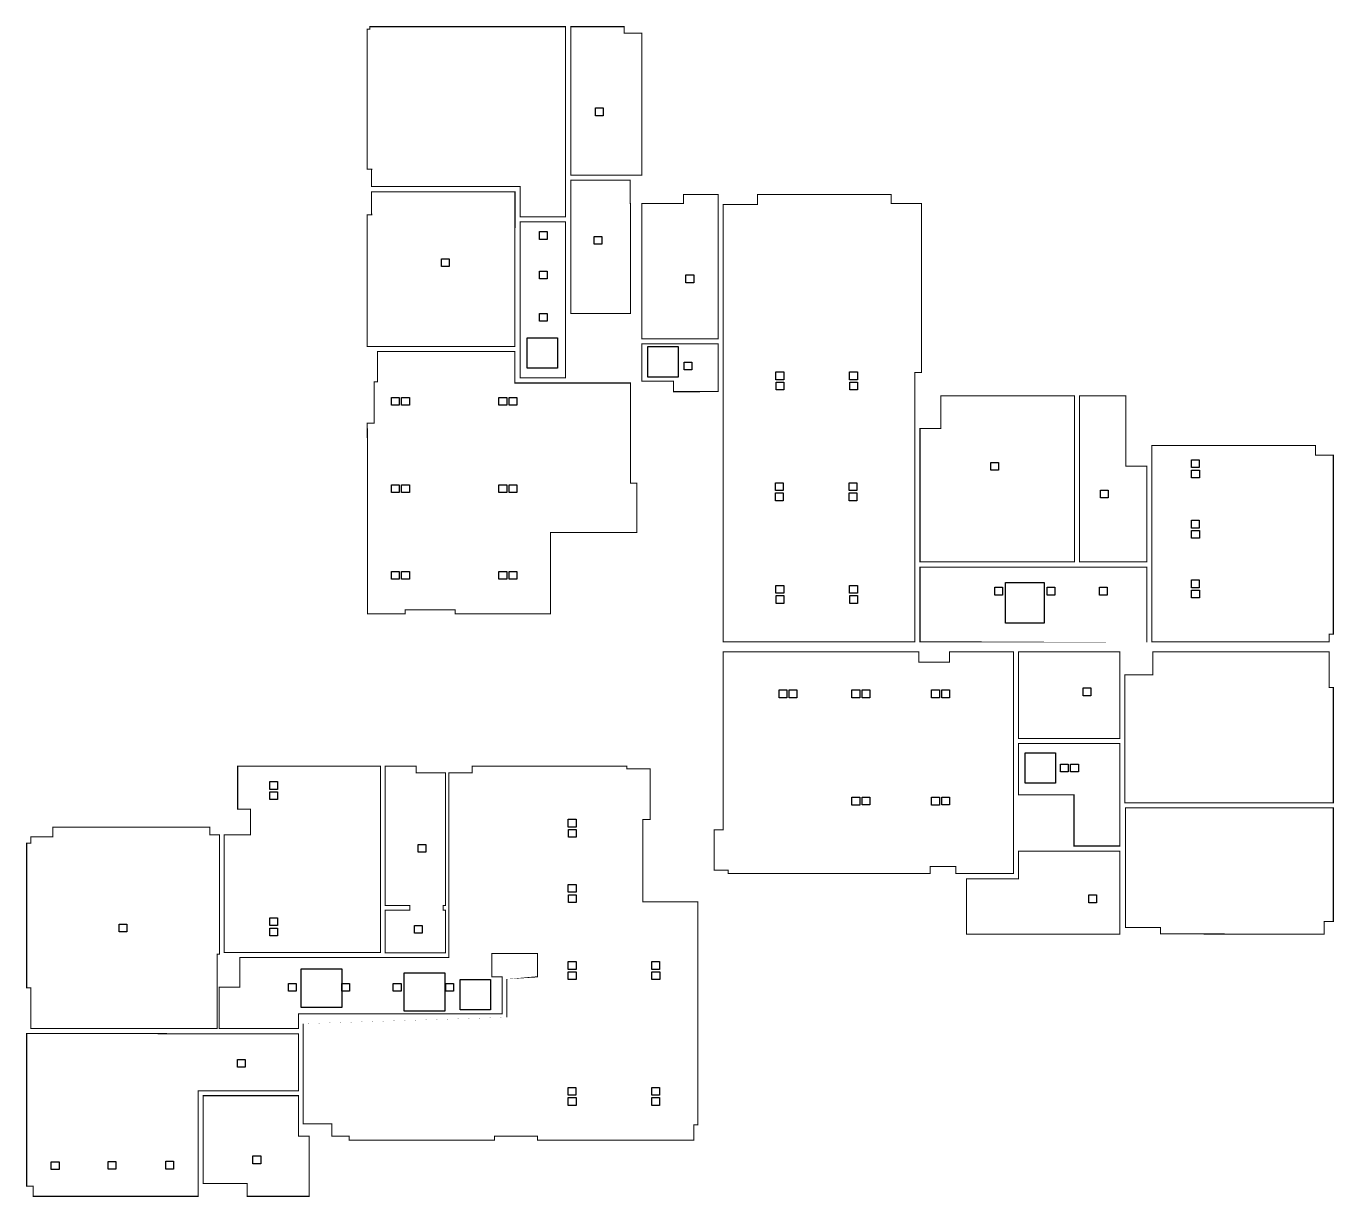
# Model space of a CAD drawing. Header units: metres. Extents: x 2858.4 to 2884.2, y 1451.8 to 1474.9.
import ezdxf

# ---------------------------------------------------------------- set-up
doc = ezdxf.new("R2010")
doc.units = ezdxf.units.M
doc.layers.add('AREE LEONARDO', color=6, linetype='Continuous')

msp = doc.modelspace()

# ---------------------------------------------------------------- linework, layer by layer
at = {"layer": 'AREE LEONARDO', "color": 5, "const_width": 0.02}
for points in [[(2865.206348799015, 1474.861461678794), (2869.056322540148, 1474.861459088886), (2869.056335699823, 1471.123404284643), (2868.161033346214, 1471.1234043013), (2868.161033355076, 1471.71475859344), (2865.23634974913, 1471.714675454719), (2865.242166203285, 1472.059163172009), (2865.153955411511, 1472.059163172009), (2865.156324256217, 1474.811461678748), (2865.206348799015, 1474.811461678748)], [(2869.156900006866, 1474.861458882413), (2870.206348668495, 1474.861461678793), (2870.206348668495, 1474.73146167875), (2870.556638557683, 1474.73141431606), (2870.556638557683, 1471.939136928529), (2869.156900006869, 1471.939132667381)], [(2869.156900006869, 1471.839132667383), (2870.326349571902, 1471.839132667383), (2870.326349571902, 1471.381822637459), (2870.335307326694, 1471.381822637459), (2870.334921248915, 1469.220689903919), (2869.157604835067, 1469.219933000026)], [(2865.23634974913, 1471.614695593749), (2868.061033351614, 1471.61475859344), (2868.060553044401, 1468.572189016821), (2865.155794637272, 1468.572434096577), (2865.154490680862, 1471.160648721218), (2865.242166203285, 1471.160675915928)], [(2871.376358119777, 1471.560511446754), (2872.056298790673, 1471.560530846802), (2872.05629805623, 1468.720510266839), (2870.55405010129, 1468.720510266839), (2870.55405010129, 1471.381822637459), (2871.376349558681, 1471.381822637459)], [(2872.156298165899, 1471.360762504906), (2872.828278597839, 1471.360843569541), (2872.828278670493, 1471.560613702677), (2875.456474051693, 1471.560730741652), (2875.456474051693, 1471.380619158839), (2876.056272758264, 1471.380619158839), (2876.056272758275, 1468.059950853951), (2875.926372557684, 1468.059950853951), (2875.926365393758, 1462.76381091972), (2872.156299256439, 1462.76381091972)], [(2870.55405010129, 1468.620510266839), (2870.556096081671, 1467.886727286446), (2871.178998844883, 1467.888464103555), (2871.181240265766, 1467.681625763975), (2872.055996873926, 1467.681940734603), (2872.05629805623, 1468.620510266839)], [(2868.059450411186, 1468.472272062198), (2865.357134256117, 1468.471917147301), (2865.357134256117, 1467.872641403428), (2865.292085918025, 1467.872641403428), (2865.292085918025, 1467.059950853949), (2865.156487990809, 1467.060540969513), (2865.162919137644, 1463.311471451883), (2865.903343738088, 1463.312741574859), (2865.903343738088, 1463.39200564889), (2866.88334512284, 1463.39200564889), (2866.88334512284, 1463.31380597518), (2868.756348799014, 1463.31380597518), (2868.756348799014, 1464.91351650338), (2870.456175932016, 1464.91351650338), (2870.456963833442, 1465.883094575322), (2870.33506916891, 1465.883193629728), (2870.335087739352, 1467.852234610413), (2868.059450411186, 1467.852234610413)], [(2876.436475269859, 1467.597069367002), (2879.064196511916, 1467.597063313006), (2879.064196511916, 1464.332160746512), (2876.026365393761, 1464.332160746512), (2876.026365393761, 1466.959950853951), (2876.436475269859, 1466.959950853951)], [(2880.076377313601, 1467.597063313006), (2879.164196511918, 1467.597063229455), (2879.164196850414, 1464.332160262084), (2880.486378569413, 1464.332160334658), (2880.486378569413, 1466.213835070488), (2880.076377313601, 1466.213835070488)], [(2880.586378569411, 1466.624038781776), (2883.806373447873, 1466.624041851513), (2883.806373447873, 1466.432002803389), (2884.155895090671, 1466.432002803389), (2884.155895090671, 1462.912002511968), (2884.076350967733, 1462.912002511968), (2884.076348415083, 1462.763748475546), (2880.586363618096, 1462.763810810357)], [(2876.026365393761, 1464.232160334657), (2880.486378569413, 1464.232160334657), (2880.486378569406, 1462.763810792931), (2876.026365393761, 1462.763810810351)], [(2877.864207288831, 1458.200828036663), (2877.864207288831, 1462.563810919719), (2876.606221643701, 1462.563810919719), (2876.606221643701, 1462.363513657938), (2876.006372557686, 1462.363513657938), (2876.006372557686, 1462.563810919719), (2872.156312912657, 1462.563810919719), (2872.156286206161, 1459.065087369527), (2871.975863733735, 1459.065087802079), (2871.975863912028, 1458.26889487149), (2872.256323145963, 1458.26889487149), (2872.256323760355, 1458.200828071664), (2876.226322255776, 1458.200828036661), (2876.226322255776, 1458.34040572598), (2876.733842139218, 1458.34040572598), (2876.733842139218, 1458.200828036663)], [(2879.956072694133, 1462.563810862603), (2877.964498630065, 1462.563810862603), (2877.964498630065, 1460.85818721228), (2879.956274949476, 1460.85818721228)], [(2884.076350967733, 1462.563687358534), (2884.076350967733, 1461.862002803493), (2884.155895090671, 1461.862002803493), (2884.155895090344, 1459.594736540845), (2880.055998134622, 1459.594736540847), (2880.05603168101, 1462.112447729303), (2880.606298015844, 1462.112447729303), (2880.606305786353, 1462.563747106052)], [(2877.964484103849, 1460.758187212279), (2879.956274949638, 1460.758187214728), (2879.955178706993, 1458.744785071529), (2879.055178706996, 1458.744785071529), (2879.055178706996, 1459.749674001425), (2877.964207288833, 1459.749674001425)], [(2870.716527615323, 1460.263517798618), (2870.260279102511, 1460.263517798618), (2870.260279102511, 1460.313876251055), (2867.219180610045, 1460.313876251055), (2867.219180610045, 1460.182005369523), (2866.757314798276, 1460.182005449875), (2866.757305777357, 1456.552110194043), (2862.651323145959, 1456.553491450781), (2862.651323145959, 1455.965078764302), (2862.24510036105, 1455.965078764302), (2862.245359374106, 1455.153149845649), (2863.801211970711, 1455.151914391854), (2863.801115505657, 1455.44219049887), (2867.806322255774, 1455.442189066904), (2867.806322255774, 1456.171980596291), (2867.606323145965, 1456.171980596291), (2867.606323145965, 1456.63198059629), (2868.506323145963, 1456.63198059629), (2868.506323145963, 1456.171980596291), (2867.900074836186, 1456.171980596289), (2867.900074836189, 1455.348435648452), (2863.894868086072, 1455.348437872792), (2863.894868086069, 1453.280984326424), (2864.457383568554, 1453.280984326424), (2864.457391138929, 1453.037405681554), (2864.80041916438, 1453.037405681554), (2864.80041916438, 1452.960953485605), (2867.656323145963, 1452.960953485605), (2867.656323145963, 1453.039421026251), (2868.506323145963, 1453.039421026251), (2868.506323145963, 1452.960953485605), (2871.576322255775, 1452.960953485605), (2871.576322255775, 1453.257397817857), (2871.656235243581, 1453.257397817857), (2871.656235446276, 1457.643479898147), (2870.576299779266, 1457.643479948054), (2870.576299779266, 1459.265089293555), (2870.716527548537, 1459.265089188928), (2870.716527548537, 1460.263517798618)], [(2865.415829935131, 1460.314057046606), (2862.606492049808, 1460.313872117191), (2862.606492049808, 1459.471980596291), (2862.856323145965, 1459.471980596291), (2862.856323145965, 1458.96198059629), (2862.340075726375, 1458.96198059629), (2862.340088312274, 1456.647243569099), (2865.416019454182, 1456.647402555322)], [(2866.693562419374, 1460.182005369523), (2866.119179225289, 1460.182005369523), (2866.119179225289, 1460.313091312504), (2865.509582515543, 1460.314056915147), (2865.509771950789, 1457.575713944469), (2865.99041806628, 1457.575713944469), (2865.990417689618, 1457.481961364058), (2865.509773400272, 1457.481962031054), (2865.509772174944, 1456.645866921794), (2866.693562419374, 1456.645866921794), (2866.693562419374, 1457.481958350778), (2866.64668575251, 1457.481958539109), (2866.646686128718, 1457.575711307853), (2866.693562419374, 1457.575710931193)], [(2884.155895090344, 1459.494736540844), (2884.155891133758, 1457.259930534374), (2883.976322255776, 1457.259930534374), (2883.975470660263, 1457.012085759908), (2880.756359879908, 1457.014620274264), (2880.756359879908, 1457.139950853903), (2880.06892886706, 1457.139950853903), (2880.068928867061, 1459.494736540846)], [(2862.056323145966, 1459.113880371821), (2858.972146635204, 1459.113880371826), (2858.972146635204, 1458.926375210085), (2858.536323145965, 1458.926375210085), (2858.536323145965, 1458.80198059629), (2858.456614530084, 1458.80198059629), (2858.45662455373, 1455.95198059629), (2858.536323145965, 1455.95198059629), (2858.536578353559, 1455.151980674532), (2862.201582159012, 1455.153149845649), (2862.201582159012, 1456.615078764304), (2862.246323145964, 1456.615078764304), (2862.246323145964, 1458.96198059629), (2862.056323145966, 1458.96198059629)], [(2876.941944085573, 1458.100828036662), (2876.941944085573, 1457.011465836937), (2879.955359879909, 1457.011465836937), (2879.955359879909, 1458.644785071529), (2877.964207288833, 1458.644785071529), (2877.964207288833, 1458.100828036662)], [(2858.456794390813, 1455.058193750425), (2858.456636115998, 1452.05198059629), (2858.586323145964, 1452.05198059629), (2858.586325895903, 1451.853458619004), (2861.831755595225, 1451.853515430623), (2861.831910572315, 1453.927631751203), (2863.800577586264, 1453.92754067902), (2863.800637627209, 1455.048424901843)], [(2861.925506300942, 1453.8337880813), (2863.801193876776, 1453.8337880813), (2863.801193876776, 1453.037405681554), (2864.012692111357, 1453.037405681554), (2864.010484748634, 1451.85349145078), (2862.791322255768, 1451.85349145078), (2862.791322255768, 1452.10349145074), (2861.925506300942, 1452.10349145074)]]:
    msp.add_lwpolyline(points, close=True, dxfattribs=at)
at = {"layer": 'AREE LEONARDO', "color": 2}
for points in [[(2869.644344709369, 1473.262951618506), (2869.797148007164, 1473.262951618506), (2869.797148007164, 1473.110148320711), (2869.644344709369, 1473.110148320711)], [(2868.5401778894, 1470.829054762293), (2868.692981187194, 1470.829054762293), (2868.692981187194, 1470.676251464498), (2868.5401778894, 1470.676251464498)], [(2869.614840531305, 1470.73441207313), (2869.7676438291, 1470.73441207313), (2869.7676438291, 1470.581608775336), (2869.614840531305, 1470.581608775336)], [(2866.613200866576, 1470.296417829066), (2866.76600416437, 1470.296417829066), (2866.76600416437, 1470.143614531271), (2866.613200866576, 1470.143614531271)], [(2868.5401778894, 1470.052007056667), (2868.692981187194, 1470.052007056667), (2868.692981187194, 1469.899203758872), (2868.5401778894, 1469.899203758872)], [(2871.422712263351, 1469.978302223977), (2871.575515561147, 1469.978302223977), (2871.575515561147, 1469.825498926182), (2871.422712263351, 1469.825498926182)], [(2868.540177889398, 1469.21869272202), (2868.692981187193, 1469.21869272202), (2868.692981187193, 1469.065889424225), (2868.540177889398, 1469.065889424225)], [(2871.386250768168, 1468.262015629613), (2871.539054065964, 1468.262015629613), (2871.539054065964, 1468.109212331818), (2871.386250768168, 1468.109212331818)], [(2873.194095157435, 1468.069010394815), (2873.346898455229, 1468.069010394815), (2873.346898455229, 1467.91620709702), (2873.194095157435, 1467.91620709702)], [(2874.642118988442, 1468.069010394815), (2874.794922286235, 1468.069010394815), (2874.794922286235, 1467.91620709702), (2874.642118988442, 1467.91620709702)], [(2873.195282053077, 1467.869013916648), (2873.348085350873, 1467.869013916648), (2873.348085350873, 1467.716210618853), (2873.195282053077, 1467.716210618853)], [(2874.643305884082, 1467.869013916649), (2874.796109181877, 1467.869013916649), (2874.796109181877, 1467.716210618855), (2874.643305884082, 1467.716210618855)], [(2865.630321229819, 1467.56845890805), (2865.783124527614, 1467.56845890805), (2865.783124527614, 1467.415655610255), (2865.630321229819, 1467.415655610255)], [(2865.830317707985, 1467.569645803693), (2865.98312100578, 1467.569645803693), (2865.98312100578, 1467.416842505898), (2865.830317707985, 1467.416842505898)], [(2867.746247502288, 1467.56845890805), (2867.899050800083, 1467.56845890805), (2867.899050800083, 1467.415655610255), (2867.746247502288, 1467.415655610255)], [(2867.946243980454, 1467.569645803693), (2868.099047278249, 1467.569645803693), (2868.099047278249, 1467.416842505898), (2867.946243980454, 1467.416842505898)], [(2877.419661924088, 1466.287063127041), (2877.572465221883, 1466.287063127041), (2877.572465221883, 1466.134259829246), (2877.419661924088, 1466.134259829246)], [(2881.366365964407, 1466.340124028417), (2881.519169262201, 1466.340124028417), (2881.519169262201, 1466.187320730622), (2881.366365964407, 1466.187320730622)], [(2881.367552860049, 1466.14012755025), (2881.520356157844, 1466.14012755025), (2881.520356157844, 1465.987324252455), (2881.367552860049, 1465.987324252455)], [(2865.630321229819, 1465.849887060913), (2865.783124527614, 1465.849887060913), (2865.783124527614, 1465.697083763118), (2865.630321229819, 1465.697083763118)], [(2865.830317707985, 1465.851073956556), (2865.98312100578, 1465.851073956556), (2865.98312100578, 1465.698270658761), (2865.830317707985, 1465.698270658761)], [(2867.746247502286, 1465.849887060913), (2867.899050800081, 1465.849887060913), (2867.899050800081, 1465.697083763118), (2867.746247502286, 1465.697083763118)], [(2867.946243980454, 1465.851073956556), (2868.099047278249, 1465.851073956556), (2868.099047278249, 1465.698270658761), (2867.946243980454, 1465.698270658761)], [(2873.184177788874, 1465.889565507053), (2873.336981086669, 1465.889565507053), (2873.336981086669, 1465.736762209258), (2873.184177788874, 1465.736762209258)], [(2874.632201619881, 1465.889565507054), (2874.785004917676, 1465.889565507054), (2874.785004917676, 1465.736762209259), (2874.632201619881, 1465.736762209259)], [(2879.577460938357, 1465.746322910627), (2879.730264236152, 1465.746322910627), (2879.730264236152, 1465.593519612832), (2879.577460938357, 1465.593519612832)], [(2873.185364684517, 1465.689569028887), (2873.338167982312, 1465.689569028887), (2873.338167982312, 1465.536765731092), (2873.185364684517, 1465.536765731092)], [(2874.633388515524, 1465.689569028886), (2874.786191813319, 1465.689569028886), (2874.786191813319, 1465.536765731091), (2874.633388515524, 1465.536765731091)], [(2881.366365964407, 1465.151483769725), (2881.519169262201, 1465.151483769725), (2881.519169262201, 1464.99868047193), (2881.366365964407, 1464.99868047193)], [(2881.367552860049, 1464.951487291561), (2881.520356157844, 1464.951487291561), (2881.520356157844, 1464.798683993766), (2881.367552860049, 1464.798683993766)], [(2865.630321229819, 1464.14490320322), (2865.783124527614, 1464.14490320322), (2865.783124527614, 1463.992099905425), (2865.630321229819, 1463.992099905425)], [(2865.830317707985, 1464.146090098862), (2865.98312100578, 1464.146090098862), (2865.98312100578, 1463.993286801067), (2865.830317707985, 1463.993286801067)], [(2867.746247502288, 1464.14490320322), (2867.899050800083, 1464.14490320322), (2867.899050800083, 1463.992099905425), (2867.746247502288, 1463.992099905425)], [(2867.946243980454, 1464.146090098862), (2868.099047278249, 1464.146090098862), (2868.099047278249, 1463.993286801067), (2867.946243980454, 1463.993286801067)], [(2881.366365964407, 1463.977110899948), (2881.519169262201, 1463.977110899948), (2881.519169262201, 1463.824307602154), (2881.366365964407, 1463.824307602154)], [(2873.194095157435, 1463.870877527901), (2873.346898455229, 1463.870877527901), (2873.346898455229, 1463.718074230106), (2873.194095157435, 1463.718074230106)], [(2874.642118988442, 1463.870877527903), (2874.794922286235, 1463.870877527903), (2874.794922286235, 1463.718074230108), (2874.642118988442, 1463.718074230108)], [(2877.496006574382, 1463.833751632337), (2877.648809872177, 1463.833751632337), (2877.648809872177, 1463.680948334542), (2877.496006574382, 1463.680948334542)], [(2878.527006396343, 1463.833751632337), (2878.679809694137, 1463.833751632337), (2878.679809694137, 1463.680948334542), (2878.527006396343, 1463.680948334542)], [(2879.558006218305, 1463.833751632337), (2879.710809516101, 1463.833751632337), (2879.710809516101, 1463.680948334542), (2879.558006218305, 1463.680948334542)], [(2881.367552860049, 1463.777114421784), (2881.520356157844, 1463.777114421784), (2881.520356157844, 1463.624311123989), (2881.367552860049, 1463.624311123989)], [(2873.195282053077, 1463.670881049737), (2873.348085350873, 1463.670881049737), (2873.348085350873, 1463.518077751942), (2873.195282053077, 1463.518077751942)], [(2874.643305884084, 1463.670881049735), (2874.796109181878, 1463.670881049735), (2874.796109181878, 1463.51807775194), (2874.643305884084, 1463.51807775194)], [(2873.254115694057, 1461.813653526446), (2873.406918991852, 1461.813653526446), (2873.406918991852, 1461.660850228651), (2873.254115694057, 1461.660850228651)], [(2873.454112172223, 1461.814840422088), (2873.606915470018, 1461.814840422088), (2873.606915470018, 1461.662037124293), (2873.454112172223, 1461.662037124293)], [(2874.688869086851, 1461.813653526446), (2874.841672384646, 1461.813653526446), (2874.841672384646, 1461.660850228651), (2874.688869086851, 1461.660850228651)], [(2874.888865565017, 1461.814840422088), (2875.041668862812, 1461.814840422088), (2875.041668862812, 1461.662037124293), (2874.888865565017, 1461.662037124293)], [(2876.254909630138, 1461.813653526446), (2876.407712927932, 1461.813653526446), (2876.407712927932, 1461.660850228651), (2876.254909630138, 1461.660850228651)], [(2876.454906108304, 1461.814840422088), (2876.607709406099, 1461.814840422088), (2876.607709406099, 1461.662037124293), (2876.454906108304, 1461.662037124293)], [(2879.234619812449, 1461.852808061688), (2879.387423110243, 1461.852808061688), (2879.387423110243, 1461.700004763893), (2879.234619812449, 1461.700004763893)], [(2878.788790285355, 1460.353315242395), (2878.94159358315, 1460.353315242395), (2878.94159358315, 1460.2005119446), (2878.788790285355, 1460.2005119446)], [(2878.988786763521, 1460.354502138038), (2879.141590061316, 1460.354502138038), (2879.141590061316, 1460.201698840243), (2878.988786763521, 1460.201698840243)], [(2863.238371638157, 1460.011703026913), (2863.391174935951, 1460.011703026913), (2863.391174935951, 1459.858899729118), (2863.238371638157, 1459.858899729118)], [(2863.2395585338, 1459.811706548748), (2863.392361831595, 1459.811706548748), (2863.392361831595, 1459.658903250953), (2863.2395585338, 1459.658903250953)], [(2874.688869086851, 1459.703068183753), (2874.841672384646, 1459.703068183753), (2874.841672384646, 1459.550264885958), (2874.688869086851, 1459.550264885958)], [(2874.888865565017, 1459.704255079396), (2875.041668862812, 1459.704255079396), (2875.041668862812, 1459.551451781601), (2874.888865565017, 1459.551451781601)], [(2876.254909630136, 1459.703068183753), (2876.40771292793, 1459.703068183753), (2876.40771292793, 1459.550264885958), (2876.254909630136, 1459.550264885958)], [(2876.454906108304, 1459.704255079396), (2876.607709406099, 1459.704255079396), (2876.607709406099, 1459.551451781601), (2876.454906108304, 1459.551451781601)], [(2869.109939659625, 1459.270402381937), (2869.262742957419, 1459.270402381937), (2869.262742957419, 1459.117599084142), (2869.109939659625, 1459.117599084142)], [(2869.111126555266, 1459.070405903769), (2869.26392985306, 1459.070405903769), (2869.26392985306, 1458.917602605975), (2869.111126555266, 1458.917602605975)], [(2866.156667415597, 1458.775437269826), (2866.309470713392, 1458.775437269826), (2866.309470713392, 1458.622633972031), (2866.156667415597, 1458.622633972031)], [(2869.109939659625, 1457.986460906341), (2869.262742957419, 1457.986460906341), (2869.262742957419, 1457.833657608546), (2869.109939659625, 1457.833657608546)], [(2869.111126555266, 1457.786464428176), (2869.263929853061, 1457.786464428176), (2869.263929853061, 1457.633661130381), (2869.111126555266, 1457.633661130381)], [(2879.344390815552, 1457.782217004822), (2879.497194113346, 1457.782217004822), (2879.497194113346, 1457.629413707027), (2879.344390815552, 1457.629413707027)], [(2863.238371638157, 1457.331348581257), (2863.391174935951, 1457.331348581257), (2863.391174935951, 1457.178545283462), (2863.238371638157, 1457.178545283462)], [(2860.275157119492, 1457.209332132954), (2860.427960417286, 1457.209332132954), (2860.427960417286, 1457.056528835159), (2860.275157119492, 1457.056528835159)], [(2863.2395585338, 1457.13135210309), (2863.392361831595, 1457.13135210309), (2863.392361831595, 1456.978548805295), (2863.2395585338, 1456.978548805295)], [(2866.082456033202, 1457.182554325076), (2866.235259330997, 1457.182554325076), (2866.235259330997, 1457.029751027281), (2866.082456033202, 1457.029751027281)], [(2869.108752763981, 1456.471211939927), (2869.261556061776, 1456.471211939927), (2869.261556061776, 1456.318408642132), (2869.108752763981, 1456.318408642132)], [(2869.109939659625, 1456.27121546176), (2869.262742957419, 1456.27121546176), (2869.262742957419, 1456.118412163965), (2869.109939659625, 1456.118412163965)], [(2870.752525987706, 1456.471211939927), (2870.905329285501, 1456.471211939927), (2870.905329285501, 1456.318408642132), (2870.752525987706, 1456.318408642132)], [(2870.753712883348, 1456.271215461758), (2870.906516181143, 1456.271215461758), (2870.906516181143, 1456.118412163964), (2870.753712883348, 1456.118412163964)], [(2863.605921319026, 1456.041480413198), (2863.75872461682, 1456.041480413198), (2863.75872461682, 1455.888677115403), (2863.605921319026, 1455.888677115403)], [(2864.655972204662, 1456.041480413198), (2864.808775502457, 1456.041480413198), (2864.808775502457, 1455.888677115403), (2864.655972204662, 1455.888677115403)], [(2865.667920962949, 1456.0414804132), (2865.820724260744, 1456.0414804132), (2865.820724260744, 1455.888677115405), (2865.667920962949, 1455.888677115405)], [(2866.698920784913, 1456.041480413198), (2866.851724082708, 1456.041480413198), (2866.851724082708, 1455.888677115403), (2866.698920784913, 1455.888677115403)], [(2862.60031882527, 1454.547349062544), (2862.753122123065, 1454.547349062544), (2862.753122123065, 1454.394545764749), (2862.60031882527, 1454.394545764749)], [(2869.107565868338, 1453.996156809821), (2869.260369166133, 1453.996156809821), (2869.260369166133, 1453.843353512026), (2869.107565868338, 1453.843353512026)], [(2870.751339092063, 1453.996156809821), (2870.904142389858, 1453.996156809821), (2870.904142389858, 1453.843353512026), (2870.751339092063, 1453.843353512026)], [(2869.108752763981, 1453.796160331654), (2869.261556061776, 1453.796160331654), (2869.261556061776, 1453.64335703386), (2869.108752763981, 1453.64335703386)], [(2870.752525987706, 1453.796160331656), (2870.905329285501, 1453.796160331656), (2870.905329285501, 1453.643357033861), (2870.752525987706, 1453.643357033861)], [(2862.906664851778, 1452.647723127377), (2863.059468149574, 1452.647723127377), (2863.059468149574, 1452.494919829582), (2862.906664851778, 1452.494919829582)], [(2858.940125835264, 1452.535338406933), (2859.092929133061, 1452.535338406933), (2859.092929133061, 1452.382535109138), (2858.940125835264, 1452.382535109138)], [(2860.059094335322, 1452.539291276591), (2860.211897633118, 1452.539291276591), (2860.211897633118, 1452.386487978796), (2860.059094335322, 1452.386487978796)], [(2861.193781218453, 1452.543244146247), (2861.346584516248, 1452.543244146247), (2861.346584516248, 1452.390440848452), (2861.193781218453, 1452.390440848452)]]:
    msp.add_lwpolyline(points, close=True, dxfattribs=at)
at = {"layer": 'AREE LEONARDO', "const_width": 0.02}
msp.add_lwpolyline([(2868.161033344355, 1471.023404301297), (2869.05633584297, 1471.023404284644), (2869.05739713878, 1467.952298790804), (2868.161033328533, 1467.952298790804)], close=True, dxfattribs=at)
at = {"layer": 'AREE LEONARDO', "color": 1}
for points in [[(2868.297930993429, 1468.741099001124), (2868.897930993429, 1468.741099001124), (2868.897930993429, 1468.141099001124), (2868.297930993429, 1468.141099001124)], [(2870.673047287477, 1468.56973116641), (2871.273047287477, 1468.56973116641), (2871.273047287477, 1467.969731166411), (2870.673047287477, 1467.969731166411)], [(2878.092882113586, 1460.579982033212), (2878.692882113585, 1460.579982033212), (2878.692882113585, 1459.979982033212), (2878.092882113586, 1459.979982033212)], [(2866.979369253382, 1456.122064930047), (2867.579369253382, 1456.122064930047), (2867.579369253382, 1455.522064930047), (2866.979369253382, 1455.522064930047)]]:
    msp.add_lwpolyline(points, close=True, dxfattribs=at)
at = {"layer": 'AREE LEONARDO', "color": 8}
for points in [[(2877.709653584871, 1463.931176719755), (2878.465653584871, 1463.931176719755), (2878.465653584871, 1463.128176719755), (2877.709653584871, 1463.128176719755)], [(2863.852972204662, 1456.326195304901), (2864.655972204662, 1456.326195304901), (2864.655972204662, 1455.570195304901), (2863.852972204662, 1455.570195304901)], [(2865.879088412015, 1456.250469194312), (2866.682088412015, 1456.250469194312), (2866.682088412015, 1455.494469194312), (2865.879088412015, 1455.494469194312)]]:
    msp.add_lwpolyline(points, close=True, dxfattribs=at)

doc.saveas('drawing.dxf')
